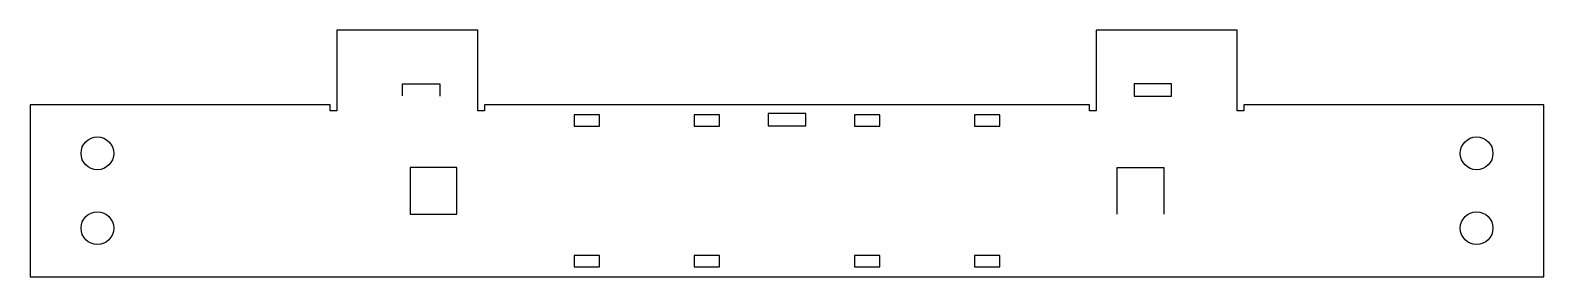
# Model space of a CAD drawing. Header units: centimetres. Extents: x -3.1 to 13.1, y -5.9 to -3.3.
import ezdxf

# ---------------------------------------------------------------- set-up
doc = ezdxf.new("R2010")
doc.units = ezdxf.units.CM
doc.layers.get('0').update_dxf_attribs({"linetype": 'CONTINUOUS'})

msp = doc.modelspace()

# ---------------------------------------------------------------- linework, layer by layer
for p, q in [((1.692, -3.287), (0.182, -3.287)), ((0.182, -3.287), (0.182, -4.146)), ((1.692, -4.146), (1.692, -3.287)), ((9.818, -3.287), (8.308, -3.287)), ((8.308, -3.287), (8.308, -4.146)), ((9.818, -4.075), (9.818, -3.287)), ((0.885, -3.988), (0.885, -3.858)), ((0.885, -3.858), (1.285, -3.858)), ((1.285, -3.858), (1.285, -3.99)), ((1.285, -3.858), (1.285, -3.99)), ((0.111, -4.083), (-3.098, -4.083)), ((-3.098, -4.083), (-3.098, -5.918)), ((0.111, -4.146), (0.111, -4.083)), ((0.182, -4.146), (0.111, -4.146)), ((1.763, -4.146), (1.692, -4.146)), ((8.238, -4.083), (1.763, -4.083)), ((1.763, -4.083), (1.763, -4.146)), ((8.238, -4.146), (8.238, -4.083)), ((8.308, -4.146), (8.238, -4.146)), ((9.818, -4.146), (9.818, -4.075)), ((9.889, -4.146), (9.818, -4.146)), ((13.098, -4.083), (9.889, -4.083)), ((9.889, -4.083), (9.889, -4.146)), ((13.098, -4.083), (11.661, -4.083)), ((13.098, -5.918), (13.098, -4.083)), ((0.968, -4.751), (0.968, -5.25)), ((1.468, -4.751), (0.968, -4.751)), ((1.468, -5.25), (1.468, -4.751)), ((8.532, -5.25), (8.532, -4.751)), ((8.532, -4.751), (9.032, -4.751)), ((9.032, -4.751), (9.032, -5.25)), ((9.032, -4.751), (9.032, -5.25)), ((0.968, -5.25), (1.468, -5.25)), ((-3.098, -5.918), (1.763, -5.918)), ((1.763, -5.918), (8.238, -5.918)), ((8.238, -5.918), (13.098, -5.918))]:
    msp.add_line(p, q)
for points in [[(8.715, -3.991), (9.115, -3.989), (9.115, -3.859), (8.715, -3.859)], [(2.994, -4.189), (2.724, -4.189), (2.724, -4.309), (2.994, -4.309)], [(4.007, -4.189), (4.007, -4.309), (4.277, -4.309), (4.277, -4.189)], [(4.8, -4.176), (4.8, -4.306), (5.2, -4.306), (5.2, -4.176)], [(5.723, -4.189), (5.723, -4.309), (5.993, -4.309), (5.993, -4.189)], [(7.006, -4.189), (7.006, -4.309), (7.276, -4.309), (7.276, -4.189)], [(2.724, -5.812), (2.994, -5.812), (2.994, -5.692), (2.724, -5.692)], [(4.007, -5.812), (4.277, -5.812), (4.277, -5.692), (4.007, -5.692)], [(5.723, -5.812), (5.993, -5.812), (5.993, -5.692), (5.723, -5.692)], [(7.006, -5.812), (7.276, -5.812), (7.276, -5.692), (7.006, -5.692)]]:
    msp.add_lwpolyline(points, close=True)
for centre in [(-2.38, -4.601), (12.38, -4.601), (-2.38, -5.4), (12.38, -5.4)]:
    msp.add_circle(centre, 0.175)

doc.saveas('drawing.dxf')
